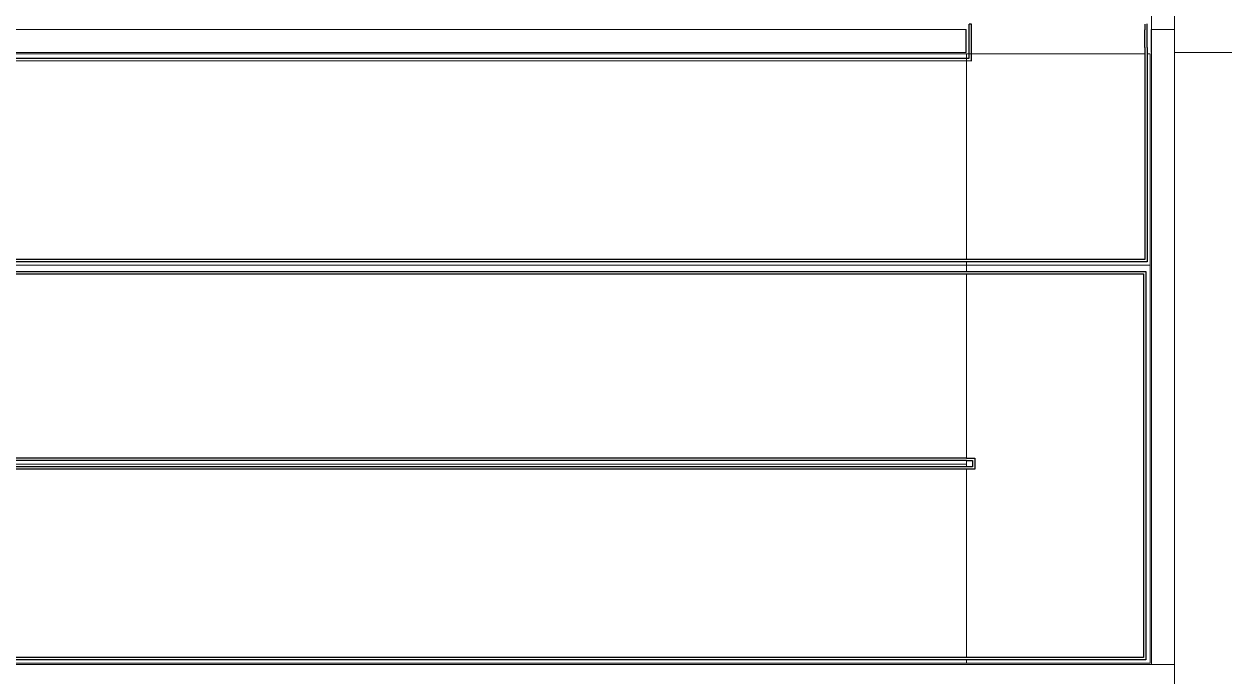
# Model space of a CAD drawing. Header units: feet. Extents: x 344914 to 345457, y 7396879 to 7397422.
# Drawn here: x 345259.24 to 345267.08, y 7397172.89 to 7397177.16 of the extents above; entities that cross this region are included whole.
import ezdxf

# ---------------------------------------------------------------- set-up
doc = ezdxf.new("R2010")
doc.units = ezdxf.units.FT
doc.header["$MEASUREMENT"] = 0
for name, color, linetype, lineweight in [('606_PTO_COTADO', 7, 'Continuous', 18), ('corremao', 7, 'Continuous', 25), ('janela', 160, 'Continuous', 9), ('parede', 7, 'Continuous', 18)]:
    doc.layers.add(name, color=color, linetype=linetype, lineweight=lineweight)

msp = doc.modelspace()

# ---------------------------------------------------------------- linework, layer by layer
at = {"layer": '606_PTO_COTADO'}
msp.add_line((345266.756, 7397176.9688), (345269.4841, 7397176.9688), dxfattribs=at)
at = {"layer": 'corremao'}
for p, q in [((345265.3956, 7397176.9688), (345265.3956, 7397177.1188)), ((345265.414, 7397176.9321), (345265.414, 7397177.1552)), ((345265.429, 7397177.1552), (345265.414, 7397177.1552)), ((345265.429, 7397176.9156), (345265.429, 7397177.1552)), ((345266.5622, 7397177.1552), (345266.5614, 7397177.1168)), ((345266.5614, 7397177.0012), (345266.5614, 7397177.1168)), ((345266.5764, 7397177.1131), (345266.5764, 7397177.1561)), ((345266.5764, 7397177.0012), (345266.5764, 7397177.1131)), ((345266.606, 7397176.9688), (345266.606, 7397177.1188)), ((345266.5614, 7397177.0012), (345266.5614, 7397175.6157)), ((345266.5764, 7397177.0012), (345266.5764, 7397175.6007)), ((345251.7858, 7397176.9321), (345265.414, 7397176.9321)), ((345251.8008, 7397176.9171), (345265.429, 7397176.9156)), ((345266.5614, 7397175.6157), (345252.9041, 7397175.6157)), ((345266.5764, 7397175.6007), (345252.9204, 7397175.6007)), ((345252.9041, 7397175.5221), (345266.5541, 7397175.5221)), ((345252.9204, 7397175.5371), (345266.5691, 7397175.5371)), ((345266.5541, 7397175.5221), (345266.5541, 7397173.0147)), ((345266.5691, 7397175.5371), (345266.5691, 7397172.9997)), ((345265.3961, 7397174.303), (345251.7858, 7397174.303)), ((345265.3961, 7397174.318), (345251.8008, 7397174.318)), ((345265.3961, 7397174.318), (345265.4504, 7397174.318)), ((345265.3961, 7397174.303), (345265.4355, 7397174.303)), ((345265.4355, 7397174.303), (345265.4355, 7397174.2614)), ((345265.4504, 7397174.318), (345265.4504, 7397174.2464)), ((345265.4355, 7397174.2614), (345251.6606, 7397174.2614)), ((345265.4504, 7397174.2464), (345251.6606, 7397174.2464)), ((345266.5541, 7397173.0147), (345251.645, 7397173.0147)), ((345266.5691, 7397172.9997), (345251.645, 7397172.9997))]:
    msp.add_line(p, q, dxfattribs=at)
at = {"layer": 'janela'}
for p, q in [((345266.606, 7397177.1188), (345266.606, 7397194.7426)), ((345266.756, 7397177.1188), (345266.756, 7397194.7426)), ((345266.5614, 7397176.9596), (345246.754, 7397176.9596)), ((345265.3961, 7397175.6157), (345265.3961, 7397176.9596)), ((345266.5961, 7397176.9596), (345266.5764, 7397176.9596)), ((345266.5961, 7397172.9788), (345266.5961, 7397176.9596)), ((345265.3961, 7397175.5371), (345265.3961, 7397175.6007)), ((345252.9558, 7397175.5788), (345266.5961, 7397175.5788)), ((345265.3961, 7397174.318), (345265.3961, 7397175.5221)), ((345251.7558, 7397174.2788), (345265.3961, 7397174.2788)), ((345265.3961, 7397174.2614), (345265.3961, 7397174.303)), ((345265.3961, 7397173.0147), (345265.3961, 7397174.2464)), ((345253.1816, 7397172.9788), (345266.5961, 7397172.9788)), ((345265.3961, 7397172.9788), (345265.3961, 7397172.9997))]:
    msp.add_line(p, q, dxfattribs=at)
at = {"layer": 'parede'}
for p, q in [((345246.906, 7397177.1188), (345265.3956, 7397177.1188)), ((345266.606, 7397177.1188), (345266.756, 7397177.1188)), ((345266.756, 7397176.9688), (345266.756, 7397177.1188)), ((345246.756, 7397176.9688), (345265.3956, 7397176.9688)), ((345266.606, 7397176.9688), (345266.606, 7397172.9688)), ((345266.756, 7397176.9688), (345266.756, 7397172.9688)), ((345266.756, 7397172.9688), (345251.756, 7397172.9688)), ((345266.756, 7397157.9688), (345266.756, 7397172.9688))]:
    msp.add_line(p, q, dxfattribs=at)

doc.saveas('drawing.dxf')
